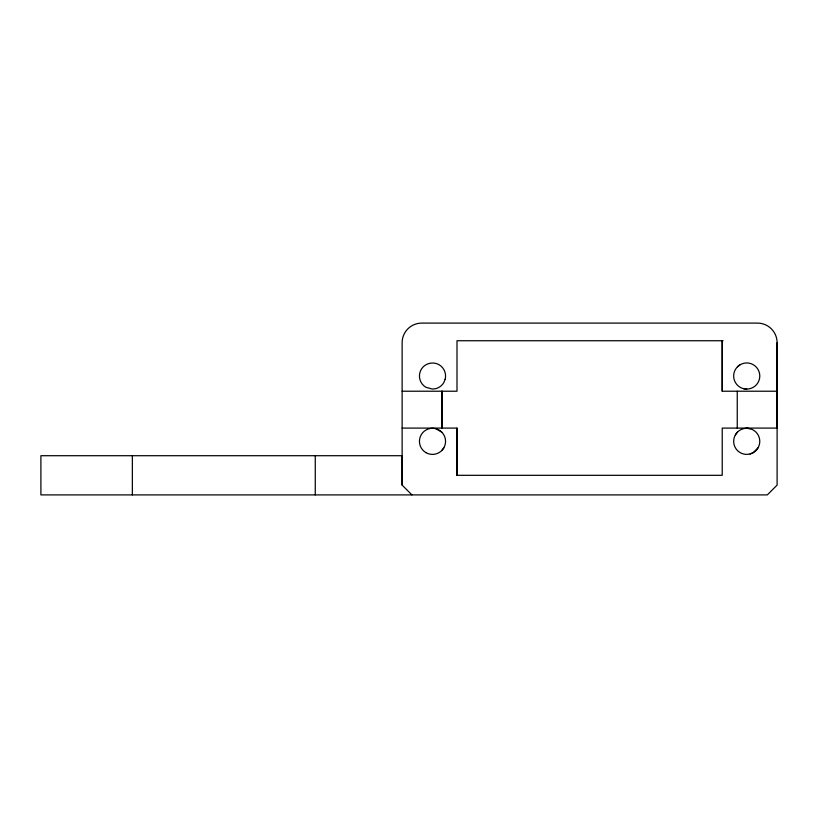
<?xml version="1.0" encoding="UTF-8"?>
<svg xmlns="http://www.w3.org/2000/svg" width="818" height="818" viewBox="0 0 818 818"><rect width="100%" height="100%" fill="white"/><g stroke="black" fill="none" stroke-linecap="round" stroke-linejoin="round"><path stroke-width="1.23" d="M402.129 485.105L402.129 455.708L40.9 455.708L40.9 494.9L767.304 494.9L777.1 485.105L777.1 342.691A19.601 19.601 0 0 0 757.499 323.1L421.72 323.1A19.601 19.601 0 0 0 402.129 342.691L402.129 485.105L411.924 494.9M456.996 428.09L456.996 475.309L456.996 428.09L402.129 428.09M722.222 391.219L722.222 340.738L722.222 391.219L777.1 391.219M777.1 342.691L777.1 428.09L722.222 428.09L722.222 475.309L456.618 475.309M735.402 434.808L737.478 432.098M758.041 447.865L753.255 452.651L750.106 453.959M441.74 450.575L443.816 447.875M737.488 366.771L740.188 364.695A13.068 13.068 0 0 1 759.789 376.014A13.068 13.068 0 0 1 740.188 387.323A13.068 13.068 0 0 1 740.188 364.695M723.081 340.738L456.996 340.738L456.996 391.219L402.129 391.219M746.722 428.274L750.096 428.714M743.337 388.632L746.722 389.071M435.892 428.714L441.74 432.098M737.253 391.219L737.253 428.09M315.267 455.708L315.267 494.9M132.352 455.708L132.352 494.9M441.976 391.219L441.976 428.09L441.976 391.219M445.125 379.388L443.816 382.538A13.068 13.068 0 0 1 435.882 388.632L432.497 389.071L425.974 387.323A13.068 13.068 0 0 1 423.264 366.771C427.374 362.711 434.021 361.832 439.031 364.695A13.068 13.068 0 0 1 445.125 379.388M425.963 452.651A13.068 13.068 0 0 0 445.565 441.342A13.068 13.068 0 0 0 425.974 430.023A13.068 13.068 0 0 0 425.963 452.651M737.488 450.575A13.068 13.068 0 0 0 759.339 444.716A13.068 13.068 0 0 0 743.337 428.714A13.068 13.068 0 0 0 737.488 450.575"/></g></svg>
